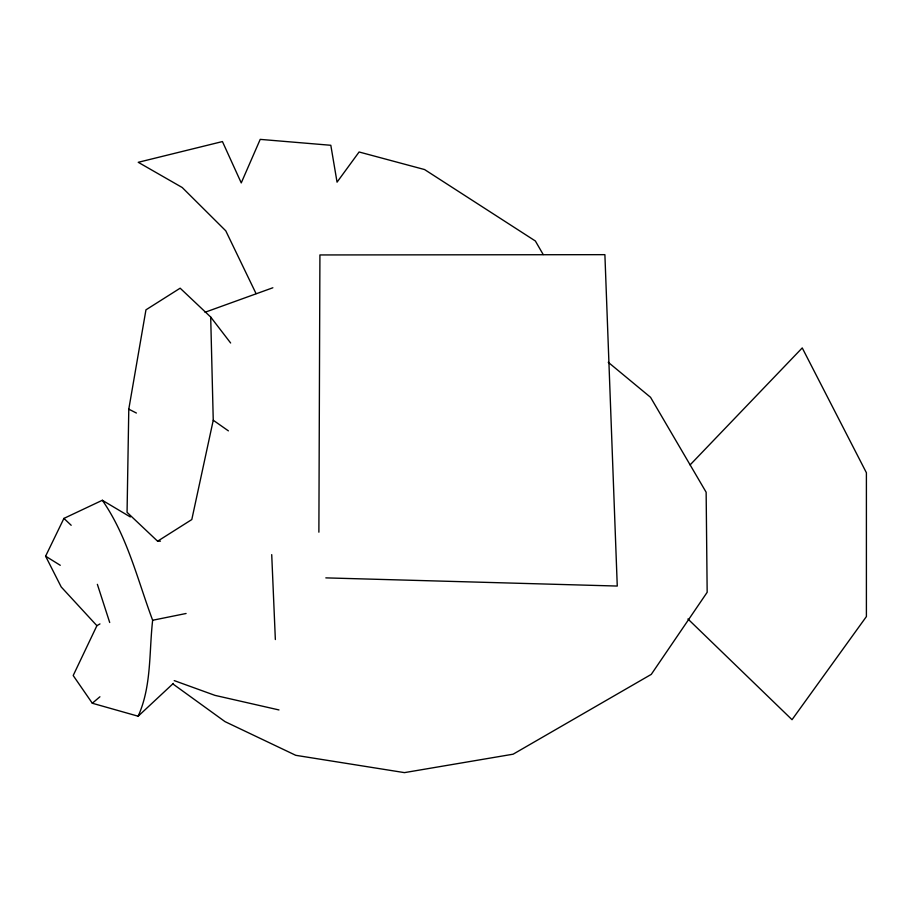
<?xml version="1.0" encoding="UTF-8"?>
<svg xmlns="http://www.w3.org/2000/svg" width="912" height="912" viewBox="0 0 912 912"><rect width="100%" height="100%" fill="white"/><g stroke="black" fill="none" stroke-linecap="round" stroke-linejoin="round"><path stroke-width="1.37" d="M318.881 532.186L319.918 254.95L604.895 254.665L617.264 586.051L325.823 577.877M230.633 342.992L210.695 317.045L180.154 288.192L145.954 309.841L128.786 409.157L127.064 512.35L157.605 541.204L160.455 541.147M96.9 625.689L61.218 586.963L45.6 556.183L63.92 518.404L102.326 500.278C127.384 536.267 137.484 579.724 152.646 620.263C148.998 652.319 151.7 686.12 138.145 716.216L92.317 703.243L73.188 675.53L96.9 625.689L99.955 623.922M210.695 317.045L213.248 420.238L191.805 519.555L157.605 541.204M690.122 464.881L802.241 347.928L866.4 472.735L866.4 616.569L792.026 719.693L687.933 618.986M138.145 716.216L173.348 683.384M92.317 703.243L99.921 696.768M205.018 312.269L272.859 287.77M152.646 620.263L186.082 613.491M278.981 709.946L214.993 695.377L174.238 680.614M128.786 409.157L136.39 413.033M102.326 500.278L130.336 516.956M45.6 556.183L60.272 565.292M213.248 420.238L228.388 430.863M172.642 683.749L225.013 721.631L295.762 755.318L404.449 772.624L513.137 754.19L651.271 674.378L707.165 592.31L706.139 492.241L650.541 397.301L608.236 362.281M63.92 518.404L71.182 525.278M543.21 254.551L535.367 240.996L424.57 169.552L359.1 151.985L337.052 182.149L330.817 145.282L260.216 139.376L241.247 182.902L222.437 141.565L138.248 162.302L182.229 187.519L225.766 230.816L256.044 293.596M97.367 584.33L109.702 622.497M271.719 554.633L275.356 639.54"/></g></svg>
